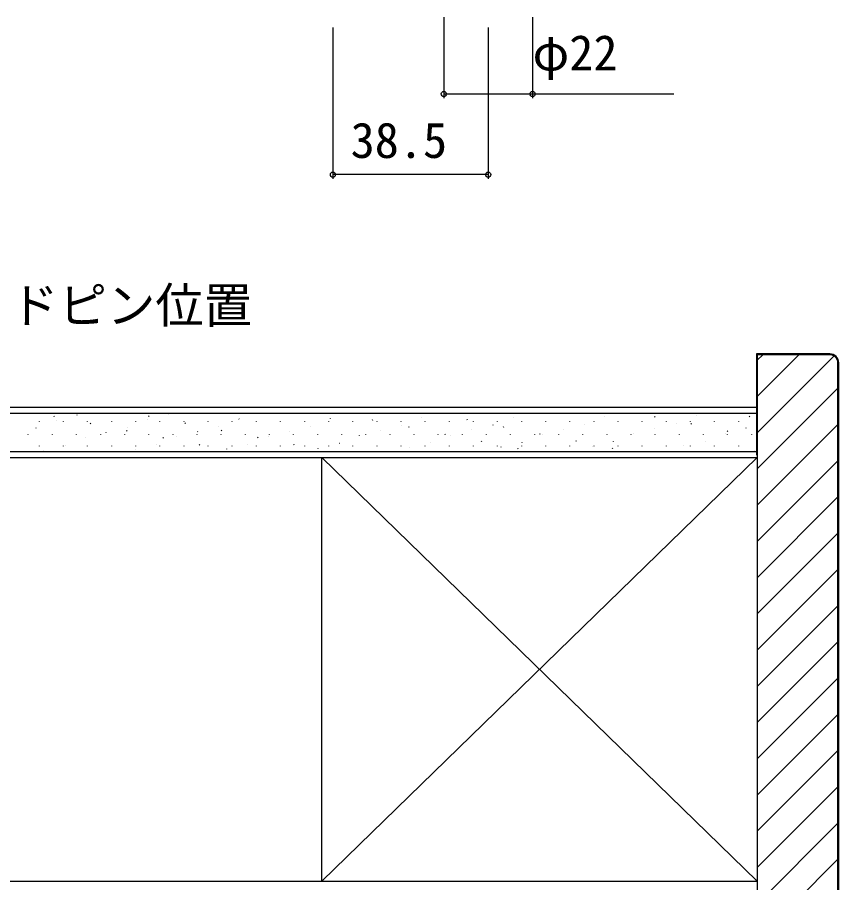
# Model space of a CAD drawing. Units: millimetres, scale not verified. Extents: x -525 to 525, y -784 to 780.
# Drawn here: x -386.9 to -183.2, y -652.2 to -437.7 of the extents above; entities that cross this region are included whole.
import ezdxf
from ezdxf.enums import TextEntityAlignment as Align

# ---------------------------------------------------------------- set-up
doc = ezdxf.new("R2010")
doc.units = ezdxf.units.MM
doc.header["$LTSCALE"] = 4
for name, color, linetype in [('0-2_USER1', 3, 'Continuous'), ('0-7_YKK_D', 6, 'Continuous'), ('0-9_YSS_K', 3, 'Continuous'), ('0-A_YSS_KE', 3, 'Continuous')]:
    doc.layers.add(name, color=color, linetype=linetype)
doc.styles.add('ＭＳ ゴシック', font='')
doc.styles.get('ＭＳ ゴシック').set_extended_font_data('MS Gothic')

msp = doc.modelspace()

# ---------------------------------------------------------------- linework, layer by layer
at = {"layer": '0-7_YKK_D'}
for p, q in [((-281.09, -437.734), (-281.09, -457.734)), ((-259.09, -437.734), (-259.09, -457.734)), ((-308.59, -440.234), (-308.59, -477.734)), ((-270.09, -440.234), (-270.09, -477.734)), ((-270.09, -476.734), (-308.59, -476.734))]:
    msp.add_line(p, q, dxfattribs=at)
msp.add_lwpolyline([(-281.09, -456.734), (-259.09, -456.734), (-224.063, -456.734)], dxfattribs=at)
for centre in [(-281.09, -456.734), (-259.09, -456.734), (-308.59, -476.734), (-270.09, -476.734)]:
    msp.add_circle(centre, 0.637, dxfattribs=at)
at = {"layer": '0-9_YSS_K'}
for p, q in [((-203.365, -522.744), (-201.992, -521.371)), ((-203.365, -531.724), (-193.012, -521.371)), ((-203.365, -540.705), (-184.324, -521.664)), ((-203.365, -549.685), (-183.365, -529.685)), ((-445.162, -534.371), (-203.365, -534.371)), ((-445.162, -535.871), (-203.365, -535.871)), ((-349.33, -536.159), (-349.337, -536.14)), ((-326.657, -536.005), (-326.663, -535.986)), ((-307.676, -535.904), (-307.698, -535.871)), ((-381.376, -537.98), (-381.376, -537.88)), ((-377.646, -536.737), (-377.756, -536.57)), ((-377.228, -537.604), (-377.234, -537.585)), ((-375.396, -537.98), (-375.396, -537.88)), ((-372.003, -536.312), (-372.01, -536.293)), ((-369.416, -537.98), (-369.416, -537.88)), ((-368.639, -538.506), (-368.75, -538.339)), ((-363.436, -537.98), (-363.436, -537.88)), ((-357.456, -537.98), (-357.456, -537.88)), ((-354.554, -537.451), (-354.561, -537.432)), ((-354.186, -536.665), (-354.297, -536.498)), ((-351.476, -537.98), (-351.476, -537.88)), ((-345.496, -537.98), (-345.496, -537.88)), ((-345.18, -538.434), (-345.29, -538.267)), ((-339.516, -537.98), (-339.516, -537.88)), ((-333.536, -537.98), (-333.536, -537.88)), ((-331.881, -537.297), (-331.888, -537.279)), ((-327.556, -537.98), (-327.556, -537.88)), ((-321.576, -537.98), (-321.576, -537.88)), ((-315.596, -537.98), (-315.596, -537.88)), ((-309.616, -537.98), (-309.616, -537.88)), ((-309.208, -537.144), (-309.214, -537.125)), ((-303.636, -537.98), (-303.636, -537.88)), ((-298.67, -537.673), (-298.78, -537.506)), ((-297.656, -537.98), (-297.656, -537.88)), ((-291.676, -537.98), (-291.676, -537.88)), ((-286.534, -536.991), (-286.541, -536.972)), ((-285.696, -537.98), (-285.696, -537.88)), ((-279.716, -537.98), (-279.716, -537.88)), ((-275.211, -537.601), (-275.321, -537.434)), ((-273.736, -537.98), (-273.736, -537.88)), ((-267.756, -537.98), (-267.756, -537.88)), ((-263.861, -536.837), (-263.868, -536.819)), ((-261.776, -537.98), (-261.776, -537.88)), ((-255.796, -537.98), (-255.796, -537.88)), ((-249.816, -537.98), (-249.816, -537.88)), ((-243.836, -537.98), (-243.836, -537.88)), ((-241.188, -536.684), (-241.194, -536.665)), ((-237.856, -537.98), (-237.856, -537.88)), ((-231.876, -537.98), (-231.876, -537.88)), ((-228.701, -536.84), (-228.811, -536.673)), ((-225.896, -537.98), (-225.896, -537.88)), ((-219.916, -537.98), (-219.916, -537.88)), ((-218.514, -536.531), (-218.521, -536.512)), ((-213.936, -537.98), (-213.936, -537.88)), ((-207.956, -537.98), (-207.956, -537.88)), ((-205.242, -536.768), (-205.352, -536.601)), ((-382.218, -539.556), (-382.225, -539.537)), ((-359.633, -540.275), (-359.743, -540.108)), ((-359.545, -539.403), (-359.552, -539.384)), ((-342.129, -540.447), (-342.136, -540.428)), ((-336.872, -539.249), (-336.878, -539.23)), ((-336.174, -540.203), (-336.284, -540.036)), ((-319.456, -540.294), (-319.463, -540.275)), ((-314.198, -539.096), (-314.205, -539.077)), ((-296.783, -540.14), (-296.789, -540.122)), ((-291.525, -538.943), (-291.532, -538.924)), ((-289.664, -539.442), (-289.774, -539.275)), ((-274.109, -539.987), (-274.116, -539.968)), ((-268.852, -538.789), (-268.858, -538.771)), ((-266.204, -539.37), (-266.315, -539.203)), ((-251.436, -539.834), (-251.443, -539.815)), ((-246.178, -538.636), (-246.185, -538.617)), ((-228.763, -539.681), (-228.769, -539.662)), ((-223.505, -538.483), (-223.512, -538.464)), ((-219.694, -538.609), (-219.805, -538.442)), ((-210.688, -540.378), (-210.798, -540.211)), ((-206.089, -539.527), (-206.096, -539.508)), ((-203.365, -558.665), (-183.365, -538.665)), ((-384.126, -541.21), (-384.126, -541.11)), ((-378.146, -541.21), (-378.146, -541.11)), ((-372.166, -541.21), (-372.166, -541.11)), ((-370.027, -541.892), (-370.034, -541.874)), ((-366.186, -541.21), (-366.186, -541.11)), ((-364.803, -540.6), (-364.809, -540.582)), ((-360.206, -541.21), (-360.206, -541.11)), ((-354.226, -541.21), (-354.226, -541.11)), ((-350.626, -542.044), (-350.737, -541.877)), ((-348.246, -541.21), (-348.246, -541.11)), ((-347.354, -541.739), (-347.361, -541.72)), ((-342.266, -541.21), (-342.266, -541.11)), ((-336.286, -541.21), (-336.286, -541.11)), ((-330.306, -541.21), (-330.306, -541.11)), ((-327.167, -541.972), (-327.278, -541.805)), ((-324.681, -541.586), (-324.687, -541.567)), ((-324.326, -541.21), (-324.326, -541.11)), ((-318.346, -541.21), (-318.346, -541.11)), ((-312.366, -541.21), (-312.366, -541.11)), ((-306.386, -541.21), (-306.386, -541.11)), ((-302.007, -541.432), (-302.014, -541.414)), ((-300.406, -541.21), (-300.406, -541.11)), ((-294.426, -541.21), (-294.426, -541.11)), ((-288.446, -541.21), (-288.446, -541.11)), ((-282.466, -541.21), (-282.466, -541.11)), ((-280.657, -541.211), (-280.768, -541.044)), ((-279.334, -541.279), (-279.341, -541.26)), ((-276.486, -541.21), (-276.486, -541.11)), ((-270.506, -541.21), (-270.506, -541.11)), ((-264.526, -541.21), (-264.526, -541.11)), ((-258.546, -541.21), (-258.546, -541.11)), ((-257.198, -541.139), (-257.308, -540.972)), ((-256.661, -541.126), (-256.667, -541.107)), ((-252.566, -541.21), (-252.566, -541.11)), ((-246.586, -541.21), (-246.586, -541.11)), ((-240.606, -541.21), (-240.606, -541.11)), ((-234.626, -541.21), (-234.626, -541.11)), ((-233.987, -540.973), (-233.994, -540.954)), ((-228.646, -541.21), (-228.646, -541.11)), ((-222.666, -541.21), (-222.666, -541.11)), ((-216.686, -541.21), (-216.686, -541.11)), ((-211.314, -540.819), (-211.321, -540.8)), ((-210.706, -541.21), (-210.706, -541.11)), ((-204.726, -541.21), (-204.726, -541.11)), ((-381.376, -544.06), (-381.376, -543.96)), ((-375.396, -544.06), (-375.396, -543.96)), ((-375.018, -543.844), (-375.025, -543.825)), ((-369.416, -544.06), (-369.416, -543.96)), ((-363.436, -544.06), (-363.436, -543.96)), ((-357.456, -544.06), (-357.456, -543.96)), ((-352.345, -543.691), (-352.351, -543.672)), ((-351.476, -544.06), (-351.476, -543.96)), ((-345.496, -544.06), (-345.496, -543.96)), ((-341.62, -543.813), (-341.73, -543.646)), ((-339.516, -544.06), (-339.516, -543.96)), ((-334.929, -544.735), (-334.936, -544.717)), ((-333.536, -544.06), (-333.536, -543.96)), ((-329.671, -543.538), (-329.678, -543.519)), ((-327.556, -544.06), (-327.556, -543.96)), ((-321.576, -544.06), (-321.576, -543.96)), ((-318.161, -543.741), (-318.271, -543.574)), ((-315.596, -544.06), (-315.596, -543.96)), ((-312.256, -544.582), (-312.262, -544.563)), ((-309.616, -544.06), (-309.616, -543.96)), ((-306.998, -543.384), (-307.005, -543.366)), ((-303.636, -544.06), (-303.636, -543.96)), ((-297.656, -544.06), (-297.656, -543.96)), ((-291.676, -544.06), (-291.676, -543.96)), ((-289.582, -544.429), (-289.589, -544.41)), ((-285.696, -544.06), (-285.696, -543.96)), ((-284.325, -543.231), (-284.331, -543.212)), ((-279.716, -544.06), (-279.716, -543.96)), ((-273.736, -544.06), (-273.736, -543.96)), ((-271.651, -542.98), (-271.761, -542.813)), ((-267.756, -544.06), (-267.756, -543.96)), ((-266.909, -544.276), (-266.916, -544.257)), ((-262.644, -544.749), (-262.755, -544.582)), ((-261.776, -544.06), (-261.776, -543.96)), ((-261.651, -543.078), (-261.658, -543.059)), ((-255.796, -544.06), (-255.796, -543.96)), ((-249.816, -544.06), (-249.816, -543.96)), ((-248.192, -542.908), (-248.302, -542.741)), ((-244.236, -544.122), (-244.242, -544.103)), ((-243.836, -544.06), (-243.836, -543.96)), ((-239.185, -544.677), (-239.296, -544.51)), ((-238.978, -542.924), (-238.985, -542.906)), ((-237.856, -544.06), (-237.856, -543.96)), ((-231.876, -544.06), (-231.876, -543.96)), ((-225.896, -544.06), (-225.896, -543.96)), ((-221.562, -543.969), (-221.569, -543.95)), ((-219.916, -544.06), (-219.916, -543.96)), ((-216.305, -542.771), (-216.311, -542.752)), ((-213.936, -544.06), (-213.936, -543.96)), ((-207.956, -544.06), (-207.956, -543.96)), ((-445.162, -545.371), (-203.365, -545.371)), ((-445.162, -546.871), (-203.365, -546.871)), ((-380.276, -545.042), (-380.282, -545.023)), ((-357.602, -544.889), (-357.609, -544.87)), ((-311.365, -651.871), (-203.365, -546.871)), ((-203.365, -651.871), (-311.365, -546.871)), ((-311.365, -651.871), (-311.365, -546.871)), ((-309.246, -545.371), (-309.265, -545.343)), ((-226.787, -545.261), (-226.793, -545.242)), ((-204.113, -545.108), (-204.12, -545.089)), ((-203.365, -567.646), (-183.365, -547.646)), ((-203.365, -576.626), (-183.365, -556.626)), ((-203.365, -585.606), (-183.365, -565.606)), ((-203.365, -594.586), (-183.365, -574.586)), ((-203.365, -603.567), (-183.365, -583.567)), ((-203.365, -612.547), (-183.365, -592.547)), ((-203.365, -621.527), (-183.365, -601.527)), ((-203.365, -630.507), (-183.365, -610.507)), ((-203.365, -639.488), (-183.365, -619.488)), ((-203.365, -648.468), (-183.365, -628.468)), ((-203.365, -657.448), (-183.365, -637.448)), ((-203.365, -666.428), (-183.365, -646.428)), ((-445.162, -651.871), (-203.365, -651.871))]:
    msp.add_line(p, q, dxfattribs=at)
at = {"layer": '0-A_YSS_KE'}
for p, q in [((-183.365, -675.371), (-183.365, -523.371)), ((-183.165, -675.371), (-183.165, -523.371)), ((-203.365, -534.371), (-203.365, -546.871)), ((-203.565, -546.171), (-203.365, -546.171)), ((-203.365, -651.871), (-203.365, -664.371))]:
    msp.add_line(p, q, dxfattribs=at)
for points in [[(-185.365, -521.171), (-203.565, -521.171), (-203.565, -546.171)], [(-185.365, -521.371), (-203.365, -521.371), (-203.365, -677.371), (-185.365, -677.371)]]:
    msp.add_lwpolyline(points, dxfattribs=at)
for radius in [2.2, 2]:
    msp.add_arc((-185.365, -523.371), radius, 0, 90, dxfattribs=at)

# ---------------------------------------------------------------- texts
at = {"layer": '0-2_USER1', "style": 'ＭＳ ゴシック'}
msp.add_text('●マグネットガイドピン位置', height=8.798, dxfattribs=at).set_placement((-484.636, -516.148), align=Align.BOTTOM_LEFT)
at = {"layer": '0-7_YKK_D', "style": 'ＭＳ ゴシック'}
for s, p in [('φ22', (-259.086, -453.552)), ('38.5', (-304.204, -475.234))]:
    msp.add_text(s, height=8.798, dxfattribs=at).set_placement(p, align=Align.BOTTOM_LEFT)

doc.saveas('drawing.dxf')
